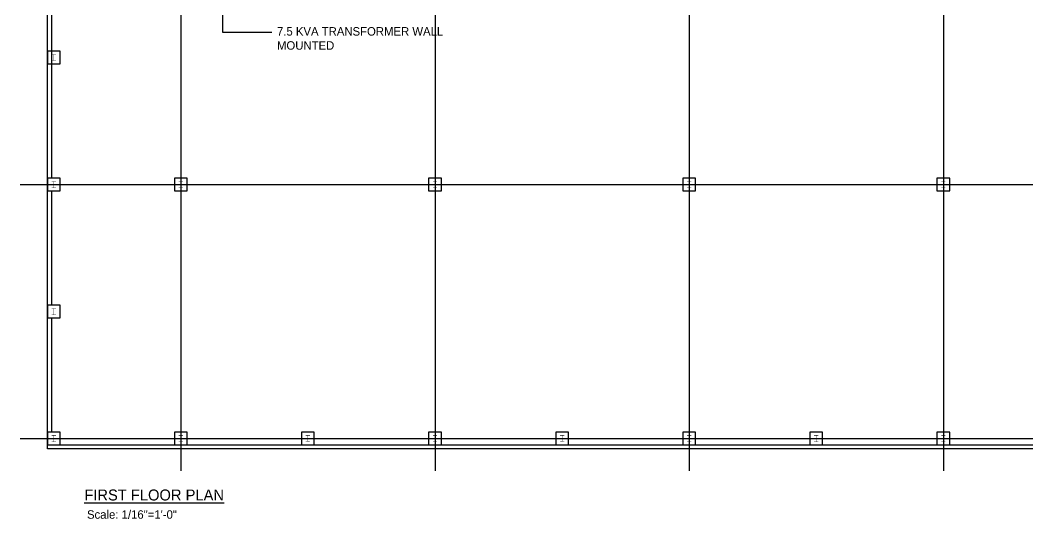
# Model space of a CAD drawing. Header units: inches. Extents: x 6906 to 14988, y -851 to 13048.
# Drawn here: x 7150 to 9053, y 10268 to 11211 of the extents above; entities that cross this region are included whole.
import ezdxf

# ---------------------------------------------------------------- set-up
doc = ezdxf.new("R2010")
doc.units = ezdxf.units.IN
doc.header["$MEASUREMENT"] = 0
doc.layers.add('E-TEXT', color=7, linetype='Continuous')
doc.styles.add('SASBO', font='SASBO', dxfattribs={"height": 3})
doc.dimstyles.get("Standard").update_dxf_attribs({"dimtxt": 0.18, "dimasz": 0.18, "dimexe": 0.18, "dimexo": 0.0625, "dimgap": 0.09, "dimtad": 0, "dimtih": 1, "dimtoh": 1, "dimdec": 4, "dimzin": 0, "dimdsep": 46, "dimtxsty": 'Standard', "dimcen": 0.09, "dimadec": 0, "dimazin": 0, "dimtfac": 1, "dimtdec": 4, "dimtofl": 0, "dimtmove": 0, "dimatfit": 3, "dimfxl": 0, "dimtolj": 1, "dimtzin": 0, "dimarcsym": 0})

# ---------------------------------------------------------------- blocks, each defined once
blk = doc.blocks.new('GROUND FL')
h = blk.add_hatch(color=256)
edge = h.paths.add_edge_path()
edge.add_line((-5996, -1913.8), (-6004, -1913.8))
edge.add_line((-6004, -1913.8), (-6004, -1913.1))
edge.add_line((-6004, -1913.1), (-6001, -1913.1))
edge.add_arc((-6001, -1912.3), 0.75, 270.0217, 360.0217)
edge.add_line((-6000.2, -1912.3), (-6000.3, -1903.1))
edge.add_arc((-6001, -1903.1), 0.75, 0.0217, 90.0217)
edge.add_line((-6001, -1902.4), (-6004, -1902.4))
edge.add_line((-6004, -1902.4), (-6004, -1901.6))
edge.add_line((-6004, -1901.6), (-5996, -1901.6))
edge.add_line((-5996, -1901.6), (-5996, -1902.4))
edge.add_line((-5996, -1902.4), (-5999, -1902.4))
edge.add_arc((-5999, -1903.1), 0.75, 90.0217, 180.0217)
edge.add_line((-5999.8, -1903.1), (-5999.7, -1912.3))
edge.add_arc((-5999, -1912.3), 0.75, 180.0217, 270.0217)
edge.add_line((-5999, -1913.1), (-5996, -1913.1))
edge.add_line((-5996, -1913.1), (-5996, -1913.8))
h = blk.add_hatch(color=256)
edge = h.paths.add_edge_path()
edge.add_line((-5996, -2153.8), (-6004, -2153.8))
edge.add_line((-6004, -2153.8), (-6004, -2153.1))
edge.add_line((-6004, -2153.1), (-6001, -2153.1))
edge.add_arc((-6001, -2152.3), 0.75, 270.0217, 360.0217)
edge.add_line((-6000.2, -2152.3), (-6000.3, -2143.1))
edge.add_arc((-6001, -2143.1), 0.75, 0.0217, 90.0217)
edge.add_line((-6001, -2142.4), (-6004, -2142.4))
edge.add_line((-6004, -2142.4), (-6004, -2141.6))
edge.add_line((-6004, -2141.6), (-5996, -2141.6))
edge.add_line((-5996, -2141.6), (-5996, -2142.4))
edge.add_line((-5996, -2142.4), (-5999, -2142.4))
edge.add_arc((-5999, -2143.1), 0.75, 90.0217, 180.0217)
edge.add_line((-5999.8, -2143.1), (-5999.7, -2152.3))
edge.add_arc((-5999, -2152.3), 0.75, 180.0217, 270.0217)
edge.add_line((-5999, -2153.1), (-5996, -2153.1))
edge.add_line((-5996, -2153.1), (-5996, -2153.8))
h = blk.add_hatch(color=256)
edge = h.paths.add_edge_path()
edge.add_line((-5756, -2153.8), (-5764, -2153.8))
edge.add_line((-5764, -2153.8), (-5764, -2153.1))
edge.add_line((-5764, -2153.1), (-5761, -2153.1))
edge.add_arc((-5761, -2152.3), 0.75, 270.0217, 360.0217)
edge.add_line((-5760.2, -2152.3), (-5760.3, -2143.1))
edge.add_arc((-5761, -2143.1), 0.75, 0.0217, 90.0217)
edge.add_line((-5761, -2142.4), (-5764, -2142.4))
edge.add_line((-5764, -2142.4), (-5764, -2141.6))
edge.add_line((-5764, -2141.6), (-5756, -2141.6))
edge.add_line((-5756, -2141.6), (-5756, -2142.4))
edge.add_line((-5756, -2142.4), (-5759, -2142.4))
edge.add_arc((-5759, -2143.1), 0.75, 90.0217, 180.0217)
edge.add_line((-5759.8, -2143.1), (-5759.7, -2152.3))
edge.add_arc((-5759, -2152.3), 0.75, 180.0217, 270.0217)
edge.add_line((-5759, -2153.1), (-5756, -2153.1))
edge.add_line((-5756, -2153.1), (-5756, -2153.8))
h = blk.add_hatch(color=256)
edge = h.paths.add_edge_path()
edge.add_line((-5276, -2153.8), (-5284, -2153.8))
edge.add_line((-5284, -2153.8), (-5284, -2153.1))
edge.add_line((-5284, -2153.1), (-5281, -2153.1))
edge.add_arc((-5281, -2152.3), 0.75, 270.0217, 360.0217)
edge.add_line((-5280.2, -2152.3), (-5280.3, -2143.1))
edge.add_arc((-5281, -2143.1), 0.75, 0.0217, 90.0217)
edge.add_line((-5281, -2142.4), (-5284, -2142.4))
edge.add_line((-5284, -2142.4), (-5284, -2141.6))
edge.add_line((-5284, -2141.6), (-5276, -2141.6))
edge.add_line((-5276, -2141.6), (-5276, -2142.4))
edge.add_line((-5276, -2142.4), (-5279, -2142.4))
edge.add_arc((-5279, -2143.1), 0.75, 90.0217, 180.0217)
edge.add_line((-5279.8, -2143.1), (-5279.7, -2152.3))
edge.add_arc((-5279, -2152.3), 0.75, 180.0217, 270.0217)
edge.add_line((-5279, -2153.1), (-5276, -2153.1))
edge.add_line((-5276, -2153.1), (-5276, -2153.8))
h = blk.add_hatch(color=256)
edge = h.paths.add_edge_path()
edge.add_line((-4796, -2153.8), (-4804, -2153.8))
edge.add_line((-4804, -2153.8), (-4804, -2153.1))
edge.add_line((-4804, -2153.1), (-4801, -2153.1))
edge.add_arc((-4801, -2152.3), 0.75, 270.0217, 360.0217)
edge.add_line((-4800.2, -2152.3), (-4800.3, -2143.1))
edge.add_arc((-4801, -2143.1), 0.75, 0.0217, 90.0217)
edge.add_line((-4801, -2142.4), (-4804, -2142.4))
edge.add_line((-4804, -2142.4), (-4804, -2141.6))
edge.add_line((-4804, -2141.6), (-4796, -2141.6))
edge.add_line((-4796, -2141.6), (-4796, -2142.4))
edge.add_line((-4796, -2142.4), (-4799, -2142.4))
edge.add_arc((-4799, -2143.1), 0.75, 90.0217, 180.0217)
edge.add_line((-4799.8, -2143.1), (-4799.7, -2152.3))
edge.add_arc((-4799, -2152.3), 0.75, 180.0217, 270.0217)
edge.add_line((-4799, -2153.1), (-4796, -2153.1))
edge.add_line((-4796, -2153.1), (-4796, -2153.8))
h = blk.add_hatch(color=256)
edge = h.paths.add_edge_path()
edge.add_line((-4796, -2153.8), (-4804, -2153.8))
edge.add_line((-4804, -2153.8), (-4804, -2153.1))
edge.add_line((-4804, -2153.1), (-4801, -2153.1))
edge.add_arc((-4801, -2152.3), 0.75, 270.0217, 360.0217)
edge.add_line((-4800.2, -2152.3), (-4800.3, -2143.1))
edge.add_arc((-4801, -2143.1), 0.75, 0.0217, 90.0217)
edge.add_line((-4801, -2142.4), (-4804, -2142.4))
edge.add_line((-4804, -2142.4), (-4804, -2141.6))
edge.add_line((-4804, -2141.6), (-4796, -2141.6))
edge.add_line((-4796, -2141.6), (-4796, -2142.4))
edge.add_line((-4796, -2142.4), (-4799, -2142.4))
edge.add_arc((-4799, -2143.1), 0.75, 90.0217, 180.0217)
edge.add_line((-4799.8, -2143.1), (-4799.7, -2152.3))
edge.add_arc((-4799, -2152.3), 0.75, 180.0217, 270.0217)
edge.add_line((-4799, -2153.1), (-4796, -2153.1))
edge.add_line((-4796, -2153.1), (-4796, -2153.8))
h = blk.add_hatch(color=256)
edge = h.paths.add_edge_path()
edge.add_line((-4316, -2153.8), (-4324, -2153.8))
edge.add_line((-4324, -2153.8), (-4324, -2153.1))
edge.add_line((-4324, -2153.1), (-4321, -2153.1))
edge.add_arc((-4321, -2152.3), 0.75, 270.0217, 360.0217)
edge.add_line((-4320.2, -2152.3), (-4320.3, -2143.1))
edge.add_arc((-4321, -2143.1), 0.75, 0.0217, 90.0217)
edge.add_line((-4321, -2142.4), (-4324, -2142.4))
edge.add_line((-4324, -2142.4), (-4324, -2141.6))
edge.add_line((-4324, -2141.6), (-4316, -2141.6))
edge.add_line((-4316, -2141.6), (-4316, -2142.4))
edge.add_line((-4316, -2142.4), (-4319, -2142.4))
edge.add_arc((-4319, -2143.1), 0.75, 90.0217, 180.0217)
edge.add_line((-4319.8, -2143.1), (-4319.7, -2152.3))
edge.add_arc((-4319, -2152.3), 0.75, 180.0217, 270.0217)
edge.add_line((-4319, -2153.1), (-4316, -2153.1))
edge.add_line((-4316, -2153.1), (-4316, -2153.8))
h = blk.add_hatch(color=256)
edge = h.paths.add_edge_path()
edge.add_line((-5996, -2393.8), (-6004, -2393.8))
edge.add_line((-6004, -2393.8), (-6004, -2393.1))
edge.add_line((-6004, -2393.1), (-6001, -2393.1))
edge.add_arc((-6001, -2392.3), 0.75, 270.0217, 360.0217)
edge.add_line((-6000.2, -2392.3), (-6000.3, -2383.1))
edge.add_arc((-6001, -2383.1), 0.75, 0.0217, 90.0217)
edge.add_line((-6001, -2382.4), (-6004, -2382.4))
edge.add_line((-6004, -2382.4), (-6004, -2381.6))
edge.add_line((-6004, -2381.6), (-5996, -2381.6))
edge.add_line((-5996, -2381.6), (-5996, -2382.4))
edge.add_line((-5996, -2382.4), (-5999, -2382.4))
edge.add_arc((-5999, -2383.1), 0.75, 90.0217, 180.0217)
edge.add_line((-5999.8, -2383.1), (-5999.7, -2392.3))
edge.add_arc((-5999, -2392.3), 0.75, 180.0217, 270.0217)
edge.add_line((-5999, -2393.1), (-5996, -2393.1))
edge.add_line((-5996, -2393.1), (-5996, -2393.8))
h = blk.add_hatch(color=256)
edge = h.paths.add_edge_path()
edge.add_line((-5996, -2633.8), (-6004, -2633.8))
edge.add_line((-6004, -2633.8), (-6004, -2633.1))
edge.add_line((-6004, -2633.1), (-6001, -2633.1))
edge.add_arc((-6001, -2632.3), 0.75, 270.0217, 360.0217)
edge.add_line((-6000.2, -2632.3), (-6000.3, -2623.1))
edge.add_arc((-6001, -2623.1), 0.75, 0.0217, 90.0217)
edge.add_line((-6001, -2622.4), (-6004, -2622.4))
edge.add_line((-6004, -2622.4), (-6004, -2621.6))
edge.add_line((-6004, -2621.6), (-5996, -2621.6))
edge.add_line((-5996, -2621.6), (-5996, -2622.4))
edge.add_line((-5996, -2622.4), (-5999, -2622.4))
edge.add_arc((-5999, -2623.1), 0.75, 90.0217, 180.0217)
edge.add_line((-5999.8, -2623.1), (-5999.7, -2632.3))
edge.add_arc((-5999, -2632.3), 0.75, 180.0217, 270.0217)
edge.add_line((-5999, -2633.1), (-5996, -2633.1))
edge.add_line((-5996, -2633.1), (-5996, -2633.8))
h = blk.add_hatch(color=256)
edge = h.paths.add_edge_path()
edge.add_line((-5756, -2633.8), (-5764, -2633.8))
edge.add_line((-5764, -2633.8), (-5764, -2633.1))
edge.add_line((-5764, -2633.1), (-5761, -2633.1))
edge.add_arc((-5761, -2632.3), 0.75, 270.0217, 360.0217)
edge.add_line((-5760.2, -2632.3), (-5760.3, -2623.1))
edge.add_arc((-5761, -2623.1), 0.75, 0.0217, 90.0217)
edge.add_line((-5761, -2622.4), (-5764, -2622.4))
edge.add_line((-5764, -2622.4), (-5764, -2621.6))
edge.add_line((-5764, -2621.6), (-5756, -2621.6))
edge.add_line((-5756, -2621.6), (-5756, -2622.4))
edge.add_line((-5756, -2622.4), (-5759, -2622.4))
edge.add_arc((-5759, -2623.1), 0.75, 90.0217, 180.0217)
edge.add_line((-5759.8, -2623.1), (-5759.7, -2632.3))
edge.add_arc((-5759, -2632.3), 0.75, 180.0217, 270.0217)
edge.add_line((-5759, -2633.1), (-5756, -2633.1))
edge.add_line((-5756, -2633.1), (-5756, -2633.8))
h = blk.add_hatch(color=256)
edge = h.paths.add_edge_path()
edge.add_line((-5516, -2633.8), (-5524, -2633.8))
edge.add_line((-5524, -2633.8), (-5524, -2633.1))
edge.add_line((-5524, -2633.1), (-5521, -2633.1))
edge.add_arc((-5521, -2632.3), 0.75, 270.0217, 360.0217)
edge.add_line((-5520.2, -2632.3), (-5520.3, -2623.1))
edge.add_arc((-5521, -2623.1), 0.75, 0.0217, 90.0217)
edge.add_line((-5521, -2622.4), (-5524, -2622.4))
edge.add_line((-5524, -2622.4), (-5524, -2621.6))
edge.add_line((-5524, -2621.6), (-5516, -2621.6))
edge.add_line((-5516, -2621.6), (-5516, -2622.4))
edge.add_line((-5516, -2622.4), (-5519, -2622.4))
edge.add_arc((-5519, -2623.1), 0.75, 90.0217, 180.0217)
edge.add_line((-5519.8, -2623.1), (-5519.7, -2632.3))
edge.add_arc((-5519, -2632.3), 0.75, 180.0217, 270.0217)
edge.add_line((-5519, -2633.1), (-5516, -2633.1))
edge.add_line((-5516, -2633.1), (-5516, -2633.8))
h = blk.add_hatch(color=256)
edge = h.paths.add_edge_path()
edge.add_line((-5276, -2633.8), (-5284, -2633.8))
edge.add_line((-5284, -2633.8), (-5284, -2633.1))
edge.add_line((-5284, -2633.1), (-5281, -2633.1))
edge.add_arc((-5281, -2632.3), 0.75, 270.0217, 360.0217)
edge.add_line((-5280.2, -2632.3), (-5280.3, -2623.1))
edge.add_arc((-5281, -2623.1), 0.75, 0.0217, 90.0217)
edge.add_line((-5281, -2622.4), (-5284, -2622.4))
edge.add_line((-5284, -2622.4), (-5284, -2621.6))
edge.add_line((-5284, -2621.6), (-5276, -2621.6))
edge.add_line((-5276, -2621.6), (-5276, -2622.4))
edge.add_line((-5276, -2622.4), (-5279, -2622.4))
edge.add_arc((-5279, -2623.1), 0.75, 90.0217, 180.0217)
edge.add_line((-5279.8, -2623.1), (-5279.7, -2632.3))
edge.add_arc((-5279, -2632.3), 0.75, 180.0217, 270.0217)
edge.add_line((-5279, -2633.1), (-5276, -2633.1))
edge.add_line((-5276, -2633.1), (-5276, -2633.8))
h = blk.add_hatch(color=256)
edge = h.paths.add_edge_path()
edge.add_line((-5036, -2633.8), (-5044, -2633.8))
edge.add_line((-5044, -2633.8), (-5044, -2633.1))
edge.add_line((-5044, -2633.1), (-5041, -2633.1))
edge.add_arc((-5041, -2632.3), 0.75, 270.0217, 360.0217)
edge.add_line((-5040.2, -2632.3), (-5040.3, -2623.1))
edge.add_arc((-5041, -2623.1), 0.75, 0.0217, 90.0217)
edge.add_line((-5041, -2622.4), (-5044, -2622.4))
edge.add_line((-5044, -2622.4), (-5044, -2621.6))
edge.add_line((-5044, -2621.6), (-5036, -2621.6))
edge.add_line((-5036, -2621.6), (-5036, -2622.4))
edge.add_line((-5036, -2622.4), (-5039, -2622.4))
edge.add_arc((-5039, -2623.1), 0.75, 90.0217, 180.0217)
edge.add_line((-5039.8, -2623.1), (-5039.7, -2632.3))
edge.add_arc((-5039, -2632.3), 0.75, 180.0217, 270.0217)
edge.add_line((-5039, -2633.1), (-5036, -2633.1))
edge.add_line((-5036, -2633.1), (-5036, -2633.8))
h = blk.add_hatch(color=256)
edge = h.paths.add_edge_path()
edge.add_line((-4796, -2633.8), (-4804, -2633.8))
edge.add_line((-4804, -2633.8), (-4804, -2633.1))
edge.add_line((-4804, -2633.1), (-4801, -2633.1))
edge.add_arc((-4801, -2632.3), 0.75, 270.0217, 360.0217)
edge.add_line((-4800.2, -2632.3), (-4800.3, -2623.1))
edge.add_arc((-4801, -2623.1), 0.75, 0.0217, 90.0217)
edge.add_line((-4801, -2622.4), (-4804, -2622.4))
edge.add_line((-4804, -2622.4), (-4804, -2621.6))
edge.add_line((-4804, -2621.6), (-4796, -2621.6))
edge.add_line((-4796, -2621.6), (-4796, -2622.4))
edge.add_line((-4796, -2622.4), (-4799, -2622.4))
edge.add_arc((-4799, -2623.1), 0.75, 90.0217, 180.0217)
edge.add_line((-4799.8, -2623.1), (-4799.7, -2632.3))
edge.add_arc((-4799, -2632.3), 0.75, 180.0217, 270.0217)
edge.add_line((-4799, -2633.1), (-4796, -2633.1))
edge.add_line((-4796, -2633.1), (-4796, -2633.8))
h = blk.add_hatch(color=256)
edge = h.paths.add_edge_path()
edge.add_line((-4556, -2633.8), (-4564, -2633.8))
edge.add_line((-4564, -2633.8), (-4564, -2633.1))
edge.add_line((-4564, -2633.1), (-4561, -2633.1))
edge.add_arc((-4561, -2632.3), 0.75, 270.0217, 360.0217)
edge.add_line((-4560.2, -2632.3), (-4560.3, -2623.1))
edge.add_arc((-4561, -2623.1), 0.75, 0.0217, 90.0217)
edge.add_line((-4561, -2622.4), (-4564, -2622.4))
edge.add_line((-4564, -2622.4), (-4564, -2621.6))
edge.add_line((-4564, -2621.6), (-4556, -2621.6))
edge.add_line((-4556, -2621.6), (-4556, -2622.4))
edge.add_line((-4556, -2622.4), (-4559, -2622.4))
edge.add_arc((-4559, -2623.1), 0.75, 90.0217, 180.0217)
edge.add_line((-4559.8, -2623.1), (-4559.7, -2632.3))
edge.add_arc((-4559, -2632.3), 0.75, 180.0217, 270.0217)
edge.add_line((-4559, -2633.1), (-4556, -2633.1))
edge.add_line((-4556, -2633.1), (-4556, -2633.8))
h = blk.add_hatch(color=256)
edge = h.paths.add_edge_path()
edge.add_line((-4316, -2633.8), (-4324, -2633.8))
edge.add_line((-4324, -2633.8), (-4324, -2633.1))
edge.add_line((-4324, -2633.1), (-4321, -2633.1))
edge.add_arc((-4321, -2632.3), 0.75, 270.0217, 360.0217)
edge.add_line((-4320.2, -2632.3), (-4320.3, -2623.1))
edge.add_arc((-4321, -2623.1), 0.75, 0.0217, 90.0217)
edge.add_line((-4321, -2622.4), (-4324, -2622.4))
edge.add_line((-4324, -2622.4), (-4324, -2621.6))
edge.add_line((-4324, -2621.6), (-4316, -2621.6))
edge.add_line((-4316, -2621.6), (-4316, -2622.4))
edge.add_line((-4316, -2622.4), (-4319, -2622.4))
edge.add_arc((-4319, -2623.1), 0.75, 90.0217, 180.0217)
edge.add_line((-4319.8, -2623.1), (-4319.7, -2632.3))
edge.add_arc((-4319, -2632.3), 0.75, 180.0217, 270.0217)
edge.add_line((-4319, -2633.1), (-4316, -2633.1))
edge.add_line((-4316, -2633.1), (-4316, -2633.8))
at = {"ltscale": 0.7}
for p, q in [((-5760, 0), (-5760, -2689)), ((-5280, 0), (-5280, -2689)), ((-4800, 0), (-4800, -2689)), ((-4320, 0), (-4320, -2689)), ((-6063.5, -2147.7), (76.1, -2147.7)), ((-6063.5, -2627.7), (76.1, -2627.7))]:
    blk.add_line(p, q, dxfattribs=at)
for p, q in [((-6012, -2647.7), (-6012, -207.8)), ((-6004, -1679.7), (-6004, -2135.8)), ((-6004, -2159.7), (-6004, -2375.8)), ((-6004, -2399.7), (-6004, -2615.8)), ((-6002.1, -2639.7), (-12, -2639.7)), ((20, -2647.7), (-6012, -2647.7))]:
    blk.add_line(p, q)
for points in [[(-6012, -1919.7), (-5988, -1919.7), (-5988, -1895.8), (-6012, -1895.8)], [(-6012, -2159.7), (-5988, -2159.7), (-5988, -2135.8), (-6012, -2135.8)], [(-5772, -2159.7), (-5748, -2159.7), (-5748, -2135.8), (-5772, -2135.8)], [(-5292, -2159.7), (-5268, -2159.7), (-5268, -2135.8), (-5292, -2135.8)], [(-4812, -2159.7), (-4788, -2159.7), (-4788, -2135.8), (-4812, -2135.8)], [(-4812, -2159.7), (-4788, -2159.7), (-4788, -2135.8), (-4812, -2135.8)], [(-4332, -2159.7), (-4308, -2159.7), (-4308, -2135.8), (-4332, -2135.8)], [(-6012, -2399.7), (-5988, -2399.7), (-5988, -2375.8), (-6012, -2375.8)], [(-6012, -2639.7), (-5988, -2639.7), (-5988, -2615.8), (-6012, -2615.8)], [(-5772, -2639.7), (-5748, -2639.7), (-5748, -2615.8), (-5772, -2615.8)], [(-5532, -2639.7), (-5508, -2639.7), (-5508, -2615.8), (-5532, -2615.8)], [(-5292, -2639.7), (-5268, -2639.7), (-5268, -2615.8), (-5292, -2615.8)], [(-5052, -2639.7), (-5028, -2639.7), (-5028, -2615.8), (-5052, -2615.8)], [(-4812, -2639.7), (-4788, -2639.7), (-4788, -2615.8), (-4812, -2615.8)], [(-4572, -2639.7), (-4548, -2639.7), (-4548, -2615.8), (-4572, -2615.8)], [(-4332, -2639.7), (-4308, -2639.7), (-4308, -2615.8), (-4332, -2615.8)]]:
    blk.add_lwpolyline(points, close=True)

msp = doc.modelspace()

# ---------------------------------------------------------------- block references
msp.add_blockref('GROUND FL', (13213.3, 13048.1))

# ---------------------------------------------------------------- texts
at = {"layer": 'E-TEXT', "color": 6, "style": 'SASBO'}
msp.add_text('%%UFIRST FLOOR PLAN', height=20.769, dxfattribs=at).set_placement((7271, 10303))
at = {"layer": 'E-TEXT'}
msp.add_text('Scale: 1/16"=1\'-0"', height=16, dxfattribs=at).set_placement((7276.1, 10268.5))
at = {"layer": 'E-TEXT', "insert": (7634.9, 11197.8), "char_height": 16, "width": 351.536, "attachment_point": 1}
msp.add_mtext('7.5 KVA TRANSFORMER WALL MOUNTED', dxfattribs=at)

# ---------------------------------------------------------------- leaders
at = {"layer": 'E-TEXT'}
msp.add_leader([(7532.2, 11349.5), (7532.2, 11188.6), (7625.4, 11188.6)], dimstyle='Standard', override={"dimgap": 0.09, "dimtad": 0}, dxfattribs=at)

doc.saveas('drawing.dxf')
